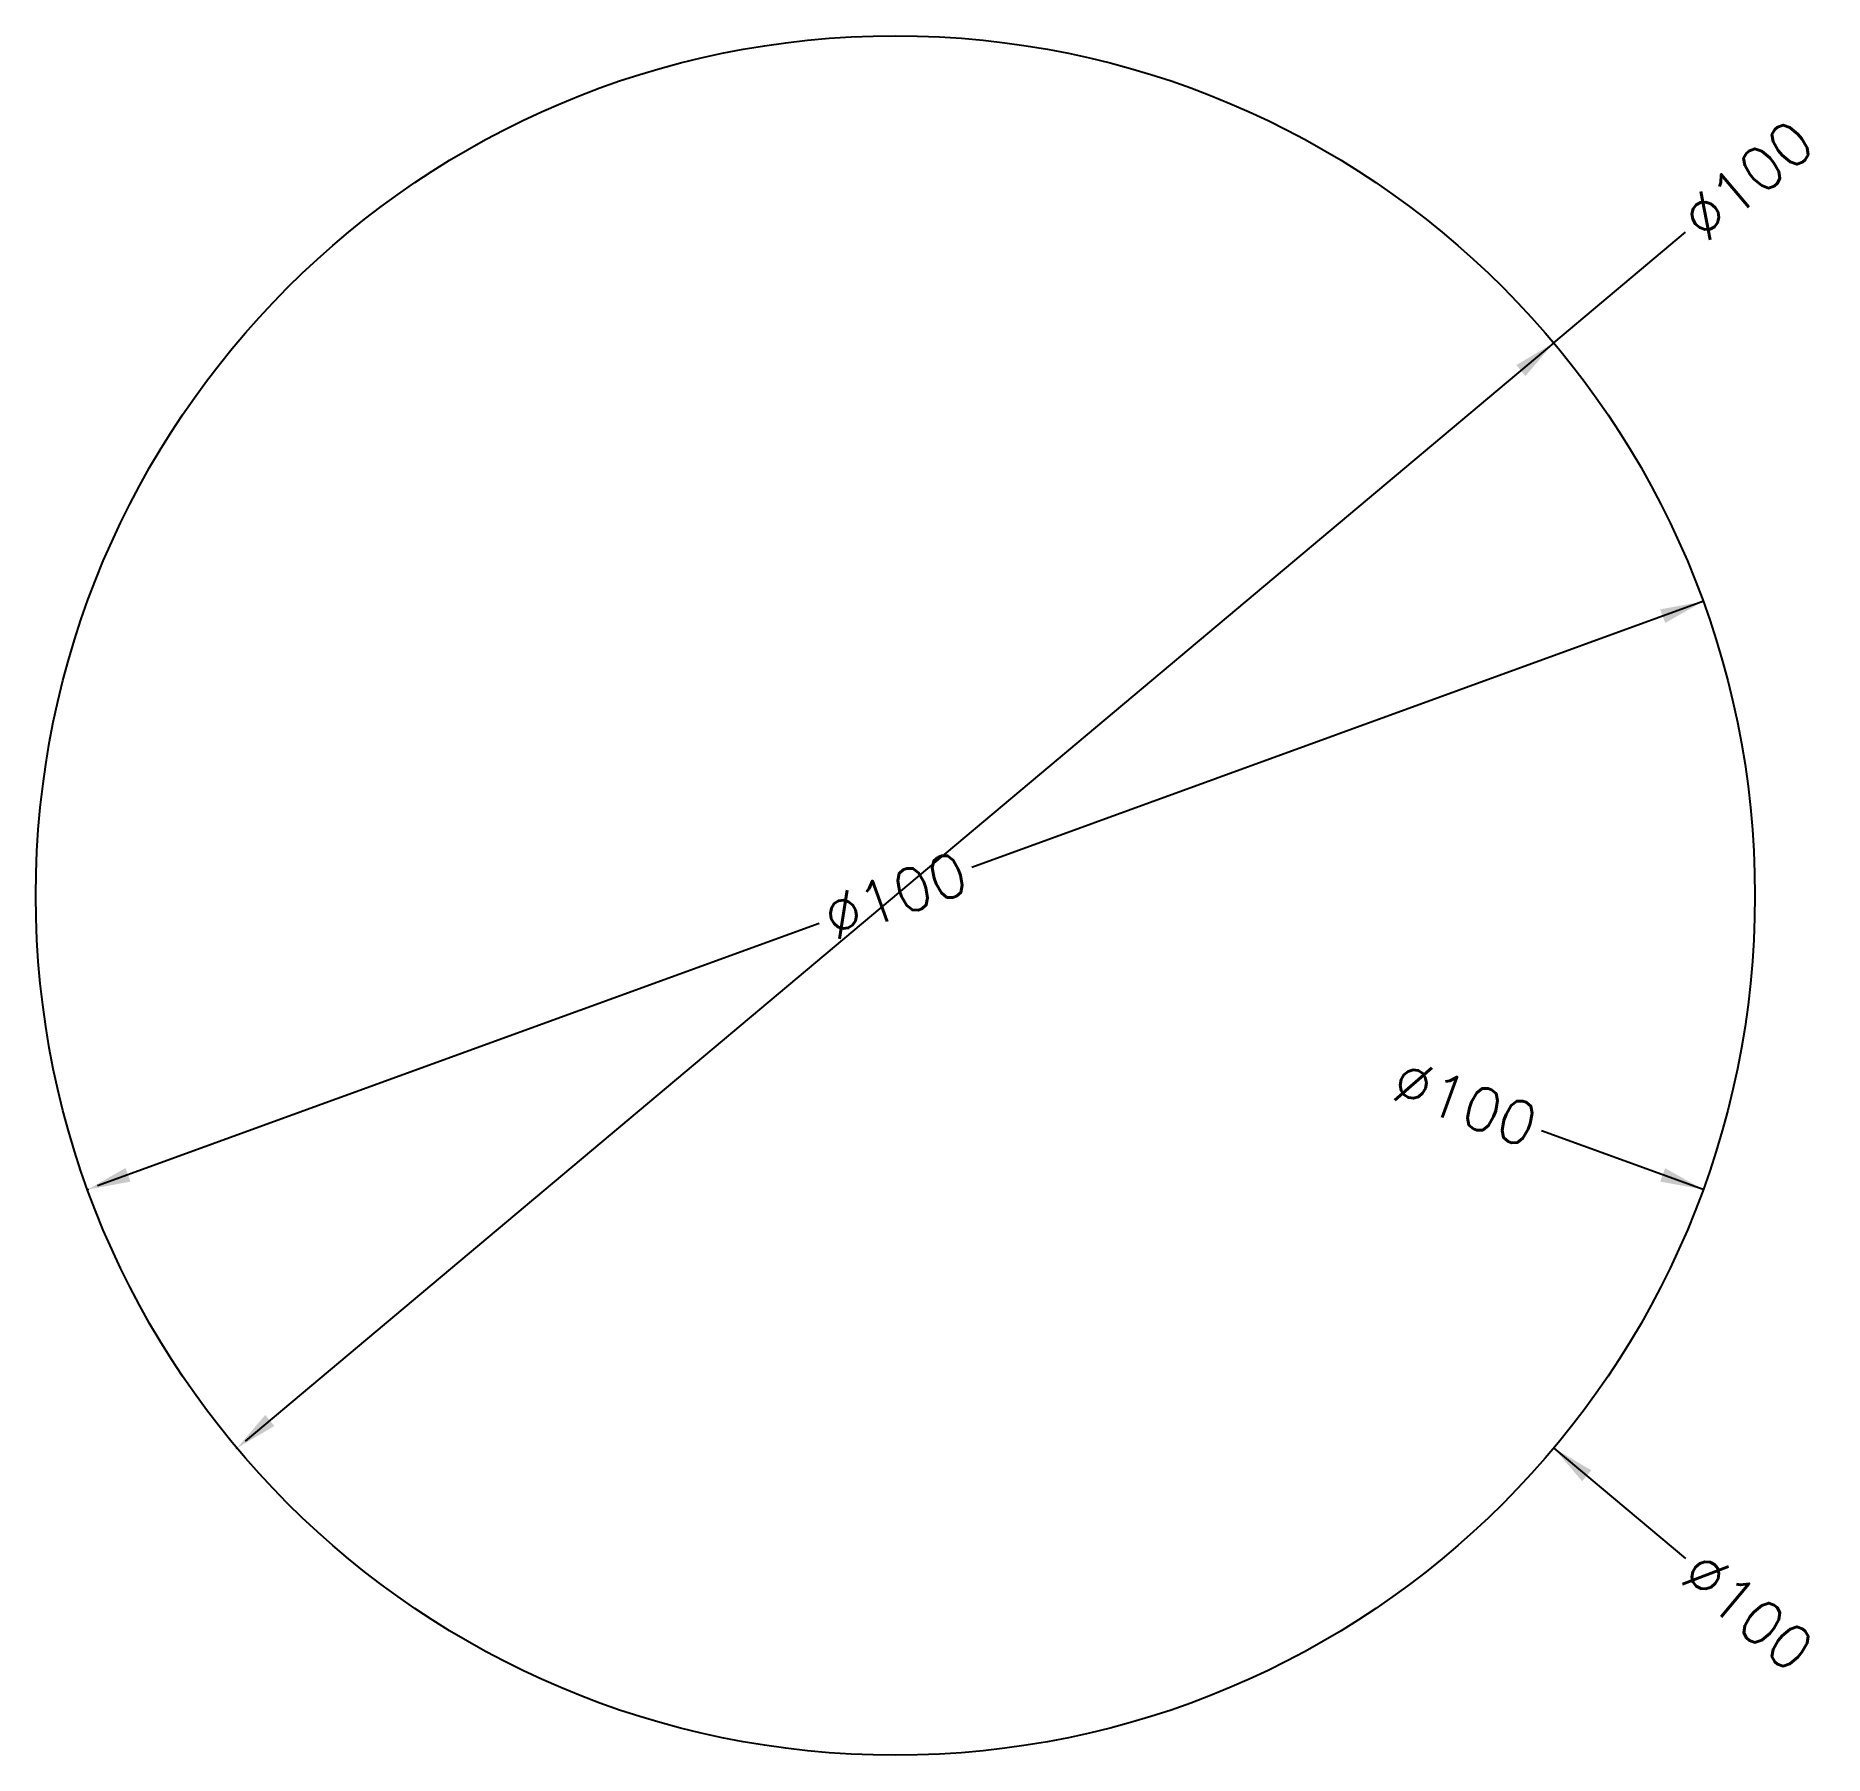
# Model space of a CAD drawing. Extents: x -40 to 64, y -40 to 60.
import ezdxf
from ezdxf.enums import TextEntityAlignment as Align

# ---------------------------------------------------------------- set-up
doc = ezdxf.new("R2010")
doc.units = 0
doc.layers.get('0').update_dxf_attribs({"linetype": 'CONTINUOUS'})
doc.layers.add('Dimension', color=94, linetype='CONTINUOUS')
doc.styles.get("Standard").update_dxf_attribs({"font": 'SIMPLEX'})
doc.dimstyles.get("Standard").update_dxf_attribs({"dimtxt": 2.5, "dimasz": 2.5, "dimexe": 1.25, "dimexo": 0.625, "dimtad": 0, "dimzin": 0, "dimcen": 2.5, "dimazin": 3, "dimtfac": 1, "dimtmove": 0, "dimatfit": 3})

# ---------------------------------------------------------------- blocks, each defined once
blk = doc.blocks.new('*D1')
at = {"layer": 'Dimension'}
blk.add_line((48.302222, -22.13938), (55.962667, -28.567257), dxfattribs=at)
blk.add_solid([(49.949505, -24.065535), (50.485161, -23.427164), (48.302222, -22.13938)], dxfattribs=at)
blk.add_text('%%c100', height=2.5, rotation=-40, dxfattribs=at).set_placement((59.582227, -31.604428), align=Align.MIDDLE_CENTER)
blk = doc.blocks.new('*D2')
at = {"layer": 'Dimension'}
blk.add_line((56.984631, -7.101007), (47.587705, -3.680806), dxfattribs=at)
blk.add_solid([(54.777908, -5.854418), (54.492891, -6.637495), (56.984631, -7.101007)], dxfattribs=at)
blk.add_text('%%c100', height=2.5, rotation=340, dxfattribs=at).set_placement((43.147657, -2.064761), align=Align.MIDDLE_CENTER)
blk = doc.blocks.new('*D3')
at = {"layer": 'Dimension'}
for p, q in [((48.3, 42.14), (55.96, 48.57)), ((48.3, 42.14), (-27.82, -21.74)), ((-28.3, -22.14), (-28.3, -22.14))]:
    blk.add_line(p, q, dxfattribs=at)
blk.add_point((-28.3, -22.14), dxfattribs=at)
for points in [[(46.12, 40.85), (46.65, 40.21), (48.3, 42.14)], [(-26.12, -20.85), (-26.65, -20.21), (-28.3, -22.14)]]:
    blk.add_solid(points, dxfattribs=at)
blk.add_text('%%c100', height=2.5, rotation=40, dxfattribs=at).set_placement((59.58, 51.6), align=Align.MIDDLE_CENTER)
blk = doc.blocks.new('*D4')
at = {"layer": 'Dimension'}
for p, q in [((56.98, 27.1), (14.44, 11.62)), ((56.98, 27.1), (56.98, 27.1)), ((5.56, 8.38), (-36.4, -6.89)), ((-36.98, -7.1), (-36.98, -7.1))]:
    blk.add_line(p, q, dxfattribs=at)
blk.add_point((-36.98, -7.1), dxfattribs=at)
for points in [[(54.49, 26.64), (54.78, 25.85), (56.98, 27.1)], [(-34.49, -6.64), (-34.78, -5.85), (-36.98, -7.1)]]:
    blk.add_solid(points, dxfattribs=at)
blk.add_text('%%c100', height=2.5, rotation=20, dxfattribs=at).set_placement((10, 10), align=Align.MIDDLE_CENTER)

msp = doc.modelspace()

# ---------------------------------------------------------------- linework, layer by layer
msp.add_circle((10, 10), 50)

# ---------------------------------------------------------------- dimensions: what is measured, and where the dimension line sits
at = {"layer": 'Dimension'}
for p1, p2, picture, middle in [((-28.302, -22.139), (48.302, 42.139), '*D3', (59.582, 51.604)), ((-28.302, 42.139), (48.302, -22.139), '*D1', (59.582, -31.604)), ((-36.985, 27.101), (56.985, -7.101), '*D2', (43.148, -2.065)), ((-36.985, -7.101), (56.985, 27.101), '*D4', (10, 10))]:
    dim = msp.add_diameter_dim_2p(p1=p1, p2=p2, dimstyle='STANDARD', dxfattribs=at)
    dim.commit()
    dim.dimension.update_dxf_attribs({"geometry": picture, "text_midpoint": middle})

doc.saveas('drawing.dxf')
